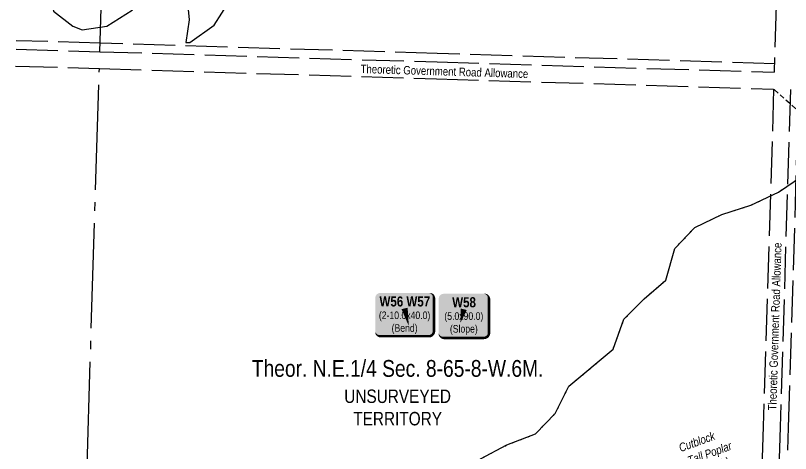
# Model space of a CAD drawing. Extents: x 355004 to 366534, y 6048595 to 6058688.
# Drawn here: x 359719 to 360643, y 6053984 to 6054506 of the extents above; entities that cross this region are included whole.
import ezdxf
from ezdxf.enums import TextEntityAlignment as Align

# ---------------------------------------------------------------- set-up
doc = ezdxf.new("R2010")
doc.units = 0
doc.header["$LTSCALE"] = 5
for name, pattern in [('foc-QUARTERLINE', [33, 25, -3, 2, -3]), ('foc-TIELINE', [1.875, 1.25, -0.625]), ('foc-UNSURVEYED', [12.5, 10, -2.5]), ('foc-WHEELTRACKS', [2, 0.4, -1.6])]:
    doc.linetypes.add(name, pattern=pattern)
for name, color, linetype in [('C-SYMBOL', 7, 'Continuous'), ('L-QSEC', 8, 'foc-QUARTERLINE'), ('L-ROAD-T', 7, 'Continuous'), ('L-TIE', 7, 'foc-TIELINE'), ('L-UNS-T', 3, 'Continuous'), ('L-USEC', 7, 'foc-UNSURVEYED'), ('P-TEMP-BLOCKS', 250, 'Continuous'), ('T-BUSH-T', 110, 'Continuous'), ('T-CREEK', 160, 'Continuous'), ('T-WATER-P3', 160, 'foc-WHEELTRACKS')]:
    doc.layers.add(name, color=color, linetype=linetype)
doc.layers.add('T-TEXT', color=48, linetype='Continuous', lineweight=18)
doc.styles.add('175L', font='ARIALN.TTF', dxfattribs={"height": 20})
doc.styles.add('80', font='ARIALN.TTF', dxfattribs={"height": 10})
doc.styles.add('80L', font='ARIALN.TTF', dxfattribs={"height": 10})
doc.styles.add('80LS', font='ARIALNI.TTF', dxfattribs={"height": 10})
doc.styles.add('BOLD', font='ARIALNB.TTF')
doc.styles.add('foc-LtypeFont', font='ARIALN.TTF', dxfattribs={"height": 7.35})
doc.linetypes.add('foc-TOPO-flowdirection-NOLINE', pattern='A,0,[">",foc-LtypeFont,S=0.3,R=0,X=0,Y=-0.945],-20,[">",foc-LtypeFont,S=0.3,R=0,X=0,Y=-0.945],0', length=20)

# ---------------------------------------------------------------- blocks, each defined once
blk = doc.blocks.new('*U448')
at = {"true_color": 0x99e6ff}
h = blk.add_hatch(color=141, dxfattribs=at)
edge = h.paths.add_edge_path()
edge.add_line((-29, -33.07), (29, -33.07))
edge.add_arc((29, -27.07), 6, 270, 360)
edge.add_line((35, -27.07), (35, 12.5))
edge.add_arc((29, 12.5), 6, 0, 90)
edge.add_line((29, 18.5), (-29, 18.5))
edge.add_arc((-29, 12.5), 6, 90, 180)
edge.add_line((-35, 12.5), (-35, -27.07))
edge.add_arc((-29, -27.07), 6, 180, 270)
at = {"color": 250, "flags": 128}
blk.add_lwpolyline([(-29, -33.07, 3, 3, 0), (29, -33.07, 3, 3, 0.414214), (35, -27.07, 3, 3, 0), (35, 12.5, 3, 0, 0.414214), (29, 18.5, 0, 0, 0), (-29, 18.5, 0, 0, 0.414214), (-35, 12.5, 0, 0, 0), (-35, -27.07, 0, 3, 0.414214)], format="xyseb", close=True, dxfattribs=at)
at = {"flags": 128}
blk.add_lwpolyline([(5.04, -21.02, 0, 7.5, 0), (0, 0, 0, 0, 0)], format="xyseb", dxfattribs=at)
at = {"color": 250}
for tag, p, height, style in [('TEMP_AREA_W1_001', (-9.21, 2.24), 12, 'BOLD'), ('ENTER_TEXT_001', (-30.66, -12.62), 9, '80')]:
    blk.add_attdef(tag, p, '', height=height, dxfattribs=dict(at, style=style))
blk = doc.blocks.new('*U467')
at = {"true_color": 0x99e6ff}
h = blk.add_hatch(color=141, dxfattribs=at)
edge = h.paths.add_edge_path()
edge.add_line((-24, -34.13), (24, -34.13))
edge.add_arc((24, -28.13), 6, 270, 360)
edge.add_line((30, -28.13), (30, 12.5))
edge.add_arc((24, 12.5), 6, 0, 90)
edge.add_line((24, 18.5), (-24, 18.5))
edge.add_arc((-24, 12.5), 6, 90, 180)
edge.add_line((-30, 12.5), (-30, -28.13))
edge.add_arc((-24, -28.13), 6, 180, 270)
at = {"color": 250, "flags": 128}
blk.add_lwpolyline([(-24, -34.13, 3, 3, 0), (24, -34.13, 3, 3, 0.414214), (30, -28.13, 3, 3, 0), (30, 12.5, 3, 0, 0.414214), (24, 18.5, 0, 0, 0), (-24, 18.5, 0, 0, 0.414214), (-30, 12.5, 0, 0, 0), (-30, -28.13, 0, 3, 0.414214)], format="xyseb", close=True, dxfattribs=at)
at = {"flags": 128}
blk.add_lwpolyline([(-4.02, -15.86, 0, 7.5, 0), (0, 0, 0, 0, 0)], format="xyseb", dxfattribs=at)
at = {"color": 250}
for tag, p, height, style in [('TEMP_AREA_W1_001', (-9.21, 2.24), 12, 'BOLD'), ('ENTER_TEXT_001', (-30.66, -12.62), 9, '80')]:
    blk.add_attdef(tag, p, '', height=height, dxfattribs=dict(at, style=style))

msp = doc.modelspace()

# ---------------------------------------------------------------- linework, layer by layer
at = {"layer": 'L-QSEC'}
for p, q in [((359820.03, 6054462.459), (359822.501, 6054542.279)), ((359794.524, 6053638.421), (359819.408, 6054442.359))]:
    msp.add_line(p, q, dxfattribs=at)
at = {"layer": 'L-TIE'}
msp.add_line((361174.681, 6053927.362), (360622.812, 6054417.894), dxfattribs=at)
at = {"layer": 'L-USEC'}
for p, q in [((360625.887, 6054517.813), (360623.43, 6054437.994)), ((359820.342, 6054472.509), (359720.421, 6054475.553)), ((360222.04, 6054460.277), (359820.342, 6054472.509)), ((359720.11, 6054465.503), (359820.02, 6054462.46)), ((359820.02, 6054462.46), (360221.722, 6054450.228)), ((360623.74, 6054448.045), (360222.04, 6054460.277)), ((359719.488, 6054445.402), (359819.408, 6054442.359)), ((359819.408, 6054442.359), (360221.11, 6054430.127)), ((360221.722, 6054450.228), (360623.424, 6054437.995)), ((360221.11, 6054430.127), (360622.812, 6054417.894)), ((360622.812, 6054417.894), (360610.44, 6054015.923)), ((360642.912, 6054417.275), (360630.54, 6054015.304)), ((360640.591, 6054015.007), (360652.963, 6054416.975)), ((360610.44, 6054015.923), (360598.067, 6053613.952)), ((360630.54, 6054015.304), (360618.167, 6053613.333)), ((360628.218, 6053613.034), (360640.591, 6054015.007))]:
    msp.add_line(p, q, dxfattribs=at)
at = {"layer": 'T-CREEK', "linetype": 'foc-TOPO-flowdirection-NOLINE', "flags": 128}
for points in [[(359753.17, 6054544.39), (359763.192, 6054518.753), (359764.961, 6054510.524), (359787.901, 6054492.825), (359798.841, 6054488.524), (359828.403, 6054492.942), (359858.665, 6054512.068), (359883.907, 6054536.454), (359899.229, 6054552.841), (359912.389, 6054548.431), (359923.229, 6054533.721), (359926.317, 6054500.315), (359922.435, 6054473.227), (359927.035, 6054473.227), (359956.137, 6054494.123), (359983.521, 6054537.375)], [(360146.345, 6053725.505), (360155.055, 6053750.105), (360183.626, 6053770.342), (360204.531, 6053851.382), (360227.852, 6053877.678), (360245.754, 6053909.144), (360246.597, 6053955.289), (360273.539, 6053977.536), (360305.01, 6053994.163), (360339.01, 6054007.18), (360362.602, 6054031.536), (360378.824, 6054064.102), (360431.577, 6054108.095), (360444.509, 6054143.911), (360468.42, 6054168.127), (360494.332, 6054190.263), (360505.264, 6054228.219), (360528.936, 6054253.145), (360561.187, 6054268.582), (360595.777, 6054279.52), (360628.498, 6054295.336), (360657.34, 6054314.424), (360680.811, 6054338.559), (360702.413, 6054365.625), (360729.887, 6054435.347), (360719.29, 6054472.543), (360698.671, 6054501.342), (360657.912, 6054511.034), (360648.503, 6054529.332)]]:
    msp.add_lwpolyline(points, dxfattribs=at)
at = {"layer": 'T-CREEK', "flags": 128}
msp.add_lwpolyline([(359753.17, 6054544.39), (359763.192, 6054518.753), (359764.961, 6054510.524), (359787.901, 6054492.825), (359798.841, 6054488.524), (359828.403, 6054492.942), (359858.665, 6054512.068), (359883.907, 6054536.454), (359899.229, 6054552.841), (359912.389, 6054548.431), (359923.229, 6054533.721), (359926.317, 6054500.315), (359922.435, 6054473.227), (359927.035, 6054473.227), (359956.137, 6054494.123), (359983.521, 6054537.375)], dxfattribs=at)
at = {"layer": 'T-WATER-P3', "flags": 128}
msp.add_lwpolyline([(360146.345, 6053725.505), (360155.055, 6053750.105), (360183.626, 6053770.342), (360204.531, 6053851.382), (360227.852, 6053877.678), (360245.754, 6053909.144), (360246.597, 6053955.289), (360273.539, 6053977.536), (360305.01, 6053994.163), (360339.01, 6054007.18), (360362.602, 6054031.536), (360378.824, 6054064.102), (360431.577, 6054108.095), (360444.509, 6054143.911), (360468.42, 6054168.127), (360494.332, 6054190.263), (360505.264, 6054228.219), (360528.936, 6054253.145), (360561.187, 6054268.582), (360595.777, 6054279.52), (360628.498, 6054295.336), (360657.34, 6054314.424), (360680.811, 6054338.559), (360702.413, 6054365.625), (360729.887, 6054435.347), (360719.29, 6054472.543), (360698.671, 6054501.342), (360657.912, 6054511.034), (360648.503, 6054529.332)], dxfattribs=at)

# ---------------------------------------------------------------- block references
at = {"layer": 'P-TEMP-BLOCKS'}
ref = msp.add_blockref('*U448', (360183.093, 6054156.669), dxfattribs=dict(at, xscale=0.99966497, yscale=0.99966497, zscale=0.99966497))
ref.add_attrib('TEMP_AREA_W1_001', 'W56 W57', (360153.214, 6054159.015), dxfattribs={"layer": '0', "color": 250, "height": 11.996, "style": 'BOLD'})
ref.add_attrib('ENTER_TEXT_001', '(2-10.0x40.0)', (360152.445, 6054144.05), dxfattribs={"layer": '0', "color": 250, "height": 8.99699, "style": '80'})
ref.add_attrib('ENTER_TEXT_002', '(Bend)', (360167.631, 6054128.901), dxfattribs={"layer": '0', "color": 250, "height": 8.997, "style": '80'})
ref = msp.add_blockref('*U467', (360253.681, 6054155.714), dxfattribs=dict(at, xscale=0.99966497, yscale=0.99966497, zscale=0.99966497))
ref.add_attrib('TEMP_AREA_W1_001', 'W58', (360239.836, 6054158.06), dxfattribs={"layer": '0', "color": 250, "height": 11.996, "style": 'BOLD'})
ref.add_attrib('ENTER_TEXT_001', '(5.0x90.0)', (360230.48, 6054143.095), dxfattribs={"layer": '0', "color": 250, "height": 8.997, "style": '80'})
ref.add_attrib('ENTER_TEXT_002', '(Slope)', (360237.074, 6054127.94), dxfattribs={"layer": '0', "color": 250, "height": 8.997, "style": '80'})

# ---------------------------------------------------------------- texts
at = {"layer": 'C-SYMBOL', "color": 3, "style": '175L'}
msp.add_text('Theor. N.E.1/4 Sec. 8-65-8-W.6M.', height=19.9933, dxfattribs=at).set_placement((360174.772, 6054069.267), align=Align.BOTTOM_CENTER)
at = {"layer": 'L-ROAD-T', "style": '80L'}
for rotation, p in [(358.25572, (360230.551, 6054439.046)), (88.197366, (360624.202, 6054135.162))]:
    msp.add_text('Theoretic Government Road Allowance', height=9.99665, rotation=rotation, dxfattribs=at).set_placement(p, align=Align.MIDDLE_CENTER)
at = {"layer": 'L-UNS-T', "color": 3, "insert": (360174.772, 6054038.66), "char_height": 15.99464, "attachment_point": 5, "style": '80L'}
msp.add_mtext_dynamic_manual_height_columns('UNSURVEYED TERRITORY', width=126.3714, gutter_width=47.484, heights=[0], dxfattribs=at)
at = {"layer": 'T-BUSH-T', "insert": (360535.846, 6053985.833), "char_height": 9.99673, "width": 132.66028, "attachment_point": 2, "rotation": 20, "style": '80LS'}
msp.add_mtext('2m Tall Poplar\\P(Regrowth)', dxfattribs=at)
at = {"layer": 'T-TEXT', "insert": (360529.618, 6054002.617), "char_height": 9.99673, "width": 45.26255, "attachment_point": 2, "rotation": 20, "style": '80LS'}
msp.add_mtext('\\pt9.99673;Cutblock', dxfattribs=at)

doc.saveas('drawing.dxf')
